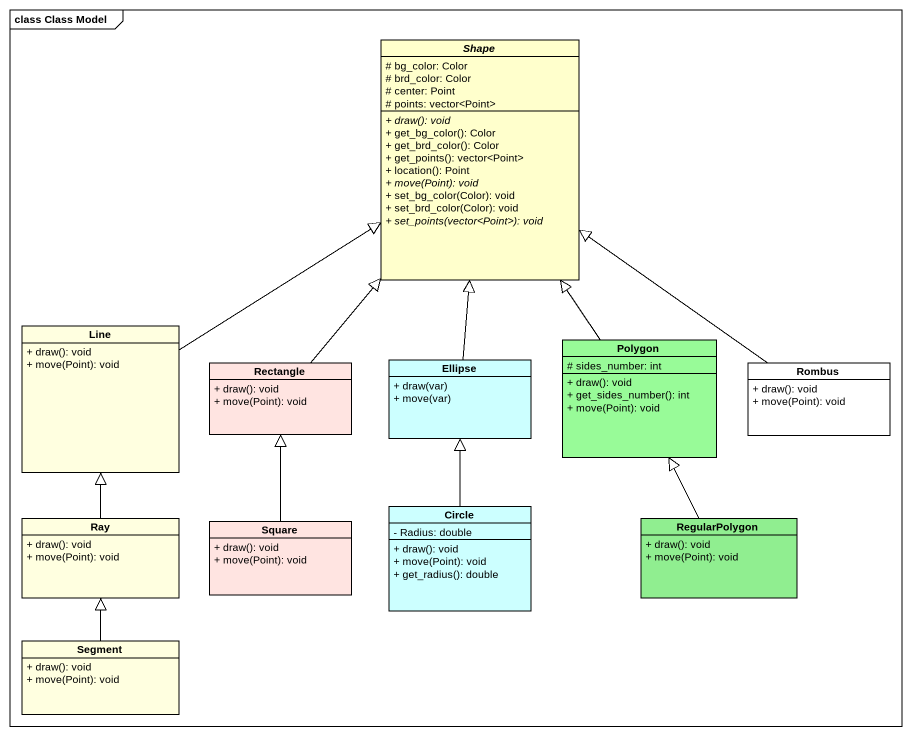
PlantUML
@startuml
mainframe class Class Model
hide circle
hide empty members
skinparam classAttributeIconSize 0
abstract class Shape {
  # bg_color: Color
  # brd_color: Color
  # center: Point
  # points: vector<Point>
  {abstract} + draw(): void
  + get_bg_color(): Color
  + get_brd_color(): Color
  + get_points(): vector<Point>
  + location(): Point
  {abstract} + move(Point): void
  + set_bg_color(Color): void
  + set_brd_color(Color): void
  {abstract} + set_points(vector<Point>): void
}
class Line #FFFFE0 {
  + draw(): void
  + move(Point): void
}
class "Rectangle" as Rectangle_ #FFE4E1 {
  + draw(): void
  + move(Point): void
}
class Ellipse #CCFFFF {
  + draw(var)
  + move(var)
}
class Polygon #98FB98 {
  # sides_number: int
  + draw(): void
  + get_sides_number(): int
  + move(Point): void
}
class Rombus #FFFFFF {
  + draw(): void
  + move(Point): void
}
class "Circle" as Circle_ #CCFFFF {
  - Radius: double
  + draw(): void
  + move(Point): void
  + get_radius(): double
}
class Ray #FFFFE0 {
  + draw(): void
  + move(Point): void
}
class Square #FFE4E1 {
  + draw(): void
  + move(Point): void
}
class RegularPolygon #90EE90 {
  + draw(): void
  + move(Point): void
}
class Segment #FFFFE0 {
  + draw(): void
  + move(Point): void
}
Line -up-|> Shape
Rectangle_ -up-|> Shape
Ellipse -up-|> Shape
Polygon -up-|> Shape
Rombus -up-|> Shape
Circle_ -up-|> Ellipse
Ray -up-|> Line
Square -up-|> Rectangle_
RegularPolygon -up-|> Polygon
Segment -up-|> Ray
@enduml
